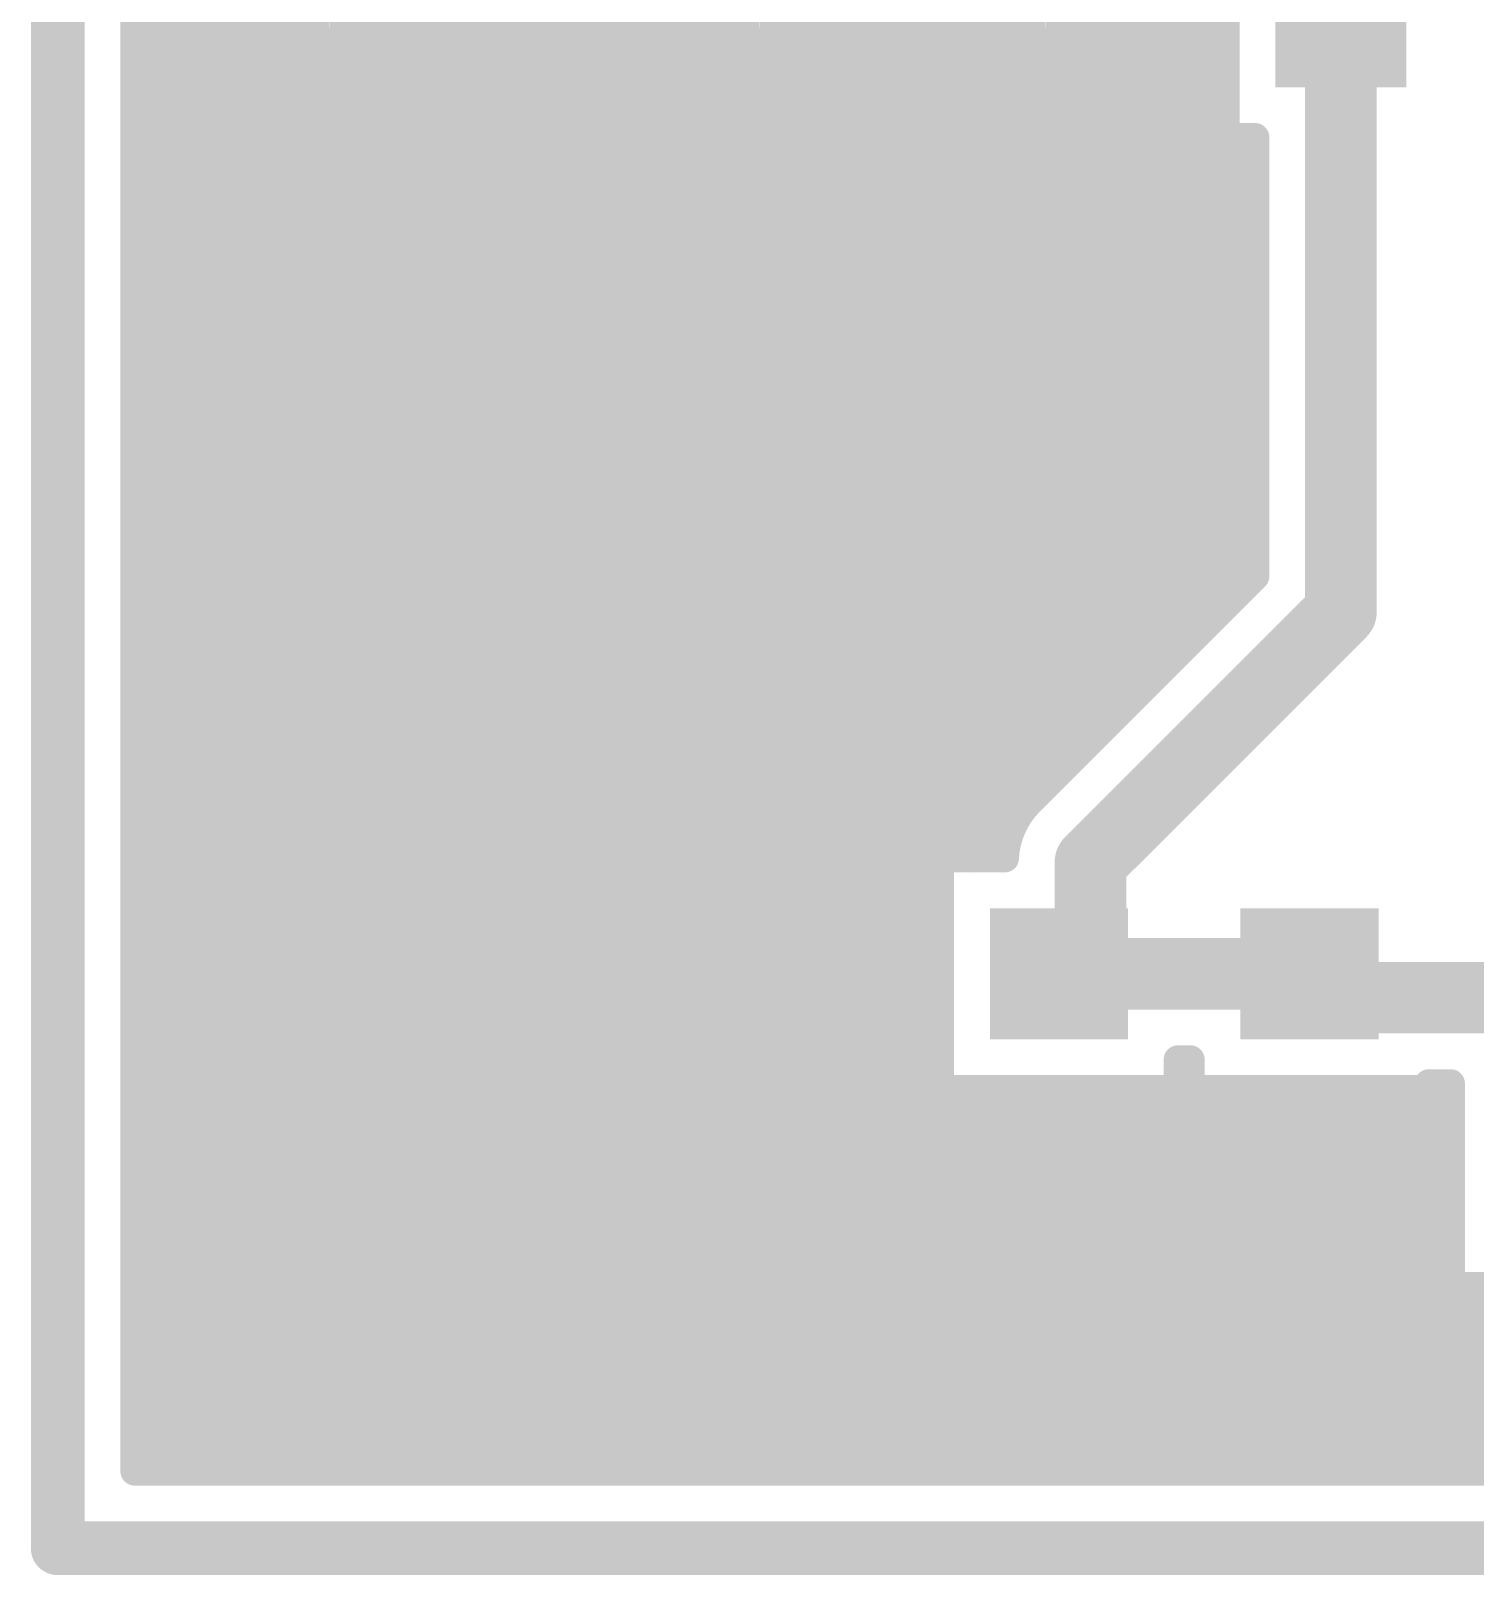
# Model space of a CAD drawing. Header units: inches. Extents: x 0 to 226, y 0 to 70.
# Drawn here: x 205.89 to 216.14, y -0.2 to 10.76 of the extents above; entities that cross this region are included whole.
import ezdxf

# ---------------------------------------------------------------- set-up
doc = ezdxf.new("R2010")
doc.units = ezdxf.units.IN
doc.layers.add('Keep-Out Layer', color=6, linetype='Continuous')
doc.layers.add('Top Layer', color=1, linetype='Continuous')

msp = doc.modelspace()

# ---------------------------------------------------------------- linework, layer by layer
at = {"layer": 'Keep-Out Layer'}
for points in [[(206.084, -0.008, 0.381, 0.381, 0), (206.084, 24.822, 0.381, 0.381, 0)], [(206.084, -0.008, 0.381, 0.381, 0), (225.524, -0.008, 0.381, 0.381, 0)]]:
    msp.add_lwpolyline(points, format="xyseb", dxfattribs=at)
msp.add_lwpolyline([(205.988, -0.008, 0.191, 0.191, 1), (206.179, -0.008, 0.191, 0.191, 1)], format="xyseb", close=True, dxfattribs=at)
msp.add_lwpolyline([(205.988, -0.008, 0.191, 0.191, 1), (206.179, -0.008, 0.191, 0.191, 1)], format="xyseb", close=True, dxfattribs=at)
at = {"layer": 'Top Layer'}
for points in [[(206.63, 0.538, 0.203, 0.203, 0), (206.63, 18.498, 0.203, 0.203, 0)], [(206.691, 0.538, 0.203, 0.203, 0), (206.691, 18.498, 0.203, 0.203, 0)], [(206.894, 0.538, 0.203, 0.203, 0), (206.894, 18.498, 0.203, 0.203, 0)], [(207.098, 0.538, 0.203, 0.203, 0), (207.098, 18.498, 0.203, 0.203, 0)], [(207.301, 0.538, 0.203, 0.203, 0), (207.301, 18.498, 0.203, 0.203, 0)], [(207.504, 0.538, 0.203, 0.203, 0), (207.504, 18.498, 0.203, 0.203, 0)], [(207.707, 0.538, 0.203, 0.203, 0), (207.707, 18.498, 0.203, 0.203, 0)], [(207.91, 0.538, 0.203, 0.203, 0), (207.91, 18.498, 0.203, 0.203, 0)], [(208.114, 0.538, 0.203, 0.203, 0), (208.114, 18.498, 0.203, 0.203, 0)], [(208.317, 0.538, 0.203, 0.203, 0), (208.317, 18.498, 0.203, 0.203, 0)], [(208.52, 0.538, 0.203, 0.203, 0), (208.52, 18.498, 0.203, 0.203, 0)], [(208.723, 0.538, 0.203, 0.203, 0), (208.723, 18.498, 0.203, 0.203, 0)], [(208.926, 0.538, 0.203, 0.203, 0), (208.926, 18.498, 0.203, 0.203, 0)], [(209.13, 0.538, 0.203, 0.203, 0), (209.13, 18.498, 0.203, 0.203, 0)], [(209.333, 0.538, 0.203, 0.203, 0), (209.333, 18.498, 0.203, 0.203, 0)], [(209.536, 0.538, 0.203, 0.203, 0), (209.536, 18.498, 0.203, 0.203, 0)], [(209.739, 0.538, 0.203, 0.203, 0), (209.739, 18.498, 0.203, 0.203, 0)], [(209.942, 0.538, 0.203, 0.203, 0), (209.942, 18.498, 0.203, 0.203, 0)], [(210.146, 0.538, 0.203, 0.203, 0), (210.146, 18.498, 0.203, 0.203, 0)], [(210.349, 0.538, 0.203, 0.203, 0), (210.349, 18.498, 0.203, 0.203, 0)], [(210.552, 0.538, 0.203, 0.203, 0), (210.552, 18.498, 0.203, 0.203, 0)], [(210.755, 0.538, 0.203, 0.203, 0), (210.755, 18.498, 0.203, 0.203, 0)], [(210.958, 0.538, 0.203, 0.203, 0), (210.958, 18.498, 0.203, 0.203, 0)], [(211.162, 0.538, 0.203, 0.203, 0), (211.162, 18.498, 0.203, 0.203, 0)], [(211.365, 0.538, 0.203, 0.203, 0), (211.365, 18.498, 0.203, 0.203, 0)], [(211.568, 0.538, 0.203, 0.203, 0), (211.568, 18.498, 0.203, 0.203, 0)], [(211.771, 0.538, 0.203, 0.203, 0), (211.771, 18.498, 0.203, 0.203, 0)], [(211.974, 0.538, 0.203, 0.203, 0), (211.974, 18.498, 0.203, 0.203, 0)], [(212.178, 0.538, 0.203, 0.203, 0), (212.178, 18.498, 0.203, 0.203, 0)], [(212.381, 4.89, 0.203, 0.203, 0), (212.381, 18.498, 0.203, 0.203, 0)], [(212.584, 4.89, 0.203, 0.203, 0), (212.584, 18.498, 0.203, 0.203, 0)], [(212.787, 4.89, 0.203, 0.203, 0), (212.787, 18.498, 0.203, 0.203, 0)], [(212.99, 5.303, 0.203, 0.203, 0), (212.99, 18.498, 0.203, 0.203, 0)], [(213.194, 5.506, 0.203, 0.203, 0), (213.194, 18.498, 0.203, 0.203, 0)], [(213.397, 5.709, 0.203, 0.203, 0), (213.397, 18.498, 0.203, 0.203, 0)], [(213.6, 5.912, 0.203, 0.203, 0), (213.6, 18.498, 0.203, 0.203, 0)], [(213.803, 6.115, 0.203, 0.203, 0), (213.803, 18.498, 0.203, 0.203, 0)], [(214.006, 6.319, 0.203, 0.203, 0), (214.006, 18.498, 0.203, 0.203, 0)], [(214.21, 6.522, 0.203, 0.203, 0), (214.21, 18.498, 0.203, 0.203, 0)], [(214.368, 10.006, 0.203, 0.203, 0), (214.368, 11.697, 0.203, 0.203, 0)], [(215.188, 8.931, 0.508, 0.508, 0), (215.188, 10.852, 0.508, 0.508, 0)], [(206.63, 10.682, 0.203, 0.203, 0), (214.368, 10.682, 0.203, 0.203, 0)], [(206.63, 10.479, 0.203, 0.203, 0), (214.368, 10.479, 0.203, 0.203, 0)], [(206.63, 10.276, 0.203, 0.203, 0), (214.368, 10.276, 0.203, 0.203, 0)], [(206.63, 10.073, 0.203, 0.203, 0), (214.368, 10.073, 0.203, 0.203, 0)], [(214.368, 10.006, 0.203, 0.203, 0), (214.579, 10.006, 0.203, 0.203, 0)], [(214.413, 6.725, 0.203, 0.203, 0), (214.413, 10.006, 0.203, 0.203, 0)], [(214.579, 8.931, 0.203, 0.203, 0), (214.579, 10.006, 0.203, 0.203, 0)], [(206.63, 9.87, 0.203, 0.203, 0), (214.579, 9.87, 0.203, 0.203, 0)], [(206.63, 9.666, 0.203, 0.203, 0), (214.579, 9.666, 0.203, 0.203, 0)], [(206.63, 9.463, 0.203, 0.203, 0), (214.579, 9.463, 0.203, 0.203, 0)], [(206.63, 9.26, 0.203, 0.203, 0), (214.579, 9.26, 0.203, 0.203, 0)], [(206.63, 9.057, 0.203, 0.203, 0), (214.579, 9.057, 0.203, 0.203, 0)], [(215.188, 6.638, 0.508, 0.508, 0), (215.188, 8.931, 0.508, 0.508, 0)], [(214.579, 6.891, 0.203, 0.203, 0), (214.579, 8.931, 0.203, 0.203, 0)], [(206.63, 8.854, 0.203, 0.203, 0), (214.579, 8.854, 0.203, 0.203, 0)], [(206.63, 8.65, 0.203, 0.203, 0), (214.579, 8.65, 0.203, 0.203, 0)], [(206.63, 8.447, 0.203, 0.203, 0), (214.579, 8.447, 0.203, 0.203, 0)], [(206.63, 8.244, 0.203, 0.203, 0), (214.579, 8.244, 0.203, 0.203, 0)], [(206.63, 8.041, 0.203, 0.203, 0), (214.579, 8.041, 0.203, 0.203, 0)], [(206.63, 7.838, 0.203, 0.203, 0), (214.579, 7.838, 0.203, 0.203, 0)], [(206.63, 7.634, 0.203, 0.203, 0), (214.579, 7.634, 0.203, 0.203, 0)], [(206.63, 7.431, 0.203, 0.203, 0), (214.579, 7.431, 0.203, 0.203, 0)], [(206.63, 7.228, 0.203, 0.203, 0), (214.579, 7.228, 0.203, 0.203, 0)], [(206.63, 7.025, 0.203, 0.203, 0), (214.579, 7.025, 0.203, 0.203, 0)], [(206.63, 6.822, 0.203, 0.203, 0), (214.51, 6.822, 0.203, 0.203, 0)], [(212.98, 5.292, 0.203, 0.203, 0), (214.579, 6.891, 0.203, 0.203, 0)], [(213.411, 4.861, 0.508, 0.508, 0), (215.188, 6.638, 0.508, 0.508, 0)], [(206.63, 6.618, 0.203, 0.203, 0), (214.306, 6.618, 0.203, 0.203, 0)], [(206.63, 6.415, 0.203, 0.203, 0), (214.103, 6.415, 0.203, 0.203, 0)], [(206.63, 6.212, 0.203, 0.203, 0), (213.9, 6.212, 0.203, 0.203, 0)], [(206.63, 6.009, 0.203, 0.203, 0), (213.697, 6.009, 0.203, 0.203, 0)], [(206.63, 5.806, 0.203, 0.203, 0), (213.494, 5.806, 0.203, 0.203, 0)], [(206.63, 5.602, 0.203, 0.203, 0), (213.29, 5.602, 0.203, 0.203, 0)], [(206.63, 5.399, 0.203, 0.203, 0), (213.087, 5.399, 0.203, 0.203, 0)], [(212.802, 4.89, 0.203, 0.203, -0.186704), (212.98, 5.292, 0.203, 0.203, 0)], [(212.802, 4.89, 0.203, 0.203, -0.186704), (212.98, 5.292, 0.203, 0.203, 0)], [(206.63, 5.196, 0.203, 0.203, 0), (212.902, 5.196, 0.203, 0.203, 0)], [(206.63, 4.993, 0.203, 0.203, 0), (212.816, 4.993, 0.203, 0.203, 0)], [(213.411, 4.28, 0.508, 0.508, 0), (213.411, 4.861, 0.508, 0.508, 0)], [(212.341, 4.89, 0.203, 0.203, 0), (212.802, 4.89, 0.203, 0.203, 0)], [(212.341, 3.249, 0.203, 0.203, 0), (212.341, 4.89, 0.203, 0.203, 0)], [(206.63, 4.79, 0.203, 0.203, 0), (212.341, 4.79, 0.203, 0.203, 0)], [(206.63, 4.586, 0.203, 0.203, 0), (212.341, 4.586, 0.203, 0.203, 0)], [(213.2, 4.069, 0.508, 0.508, 0), (213.411, 4.28, 0.508, 0.508, 0)], [(206.63, 4.383, 0.203, 0.203, 0), (212.341, 4.383, 0.203, 0.203, 0)], [(206.63, 4.18, 0.203, 0.203, 0), (212.341, 4.18, 0.203, 0.203, 0)], [(213.187, 4.069, 0.508, 0.508, 0), (214.965, 4.069, 0.508, 0.508, 0)], [(213.187, 4.069, 0.508, 0.508, 0), (213.2, 4.069, 0.508, 0.508, 0)], [(214.965, 4.069, 0.508, 0.508, 0), (215.134, 3.9, 0.508, 0.508, 0)], [(206.63, 3.977, 0.203, 0.203, 0), (212.341, 3.977, 0.203, 0.203, 0)], [(215.134, 3.9, 0.508, 0.508, 0), (216.628, 3.9, 0.508, 0.508, 0)], [(206.63, 3.774, 0.203, 0.203, 0), (212.341, 3.774, 0.203, 0.203, 0)], [(206.63, 3.57, 0.203, 0.203, 0), (212.341, 3.57, 0.203, 0.203, 0)], [(214.032, 3.46, 0.203, 0.203, 0), (214.119, 3.46, 0.203, 0.203, 0)], [(214.032, 3.249, 0.203, 0.203, 0), (214.032, 3.46, 0.203, 0.203, 0)], [(214.119, 3.249, 0.203, 0.203, 0), (214.119, 3.46, 0.203, 0.203, 0)], [(206.63, 3.367, 0.203, 0.203, 0), (212.341, 3.367, 0.203, 0.203, 0)], [(214.032, 3.367, 0.203, 0.203, 0), (214.119, 3.367, 0.203, 0.203, 0)], [(212.341, 3.249, 0.203, 0.203, 0), (214.032, 3.249, 0.203, 0.203, 0)], [(212.381, 0.538, 0.203, 0.203, 0), (212.381, 3.249, 0.203, 0.203, 0)], [(212.584, 0.538, 0.203, 0.203, 0), (212.584, 3.249, 0.203, 0.203, 0)], [(212.787, 0.538, 0.203, 0.203, 0), (212.787, 3.249, 0.203, 0.203, 0)], [(212.99, 0.538, 0.203, 0.203, 0), (212.99, 3.249, 0.203, 0.203, 0)], [(213.194, 0.538, 0.203, 0.203, 0), (213.194, 3.249, 0.203, 0.203, 0)], [(213.397, 0.538, 0.203, 0.203, 0), (213.397, 3.249, 0.203, 0.203, 0)], [(213.6, 0.538, 0.203, 0.203, 0), (213.6, 3.249, 0.203, 0.203, 0)], [(213.803, 0.538, 0.203, 0.203, 0), (213.803, 3.249, 0.203, 0.203, 0)], [(214.006, 0.538, 0.203, 0.203, 0), (214.006, 3.249, 0.203, 0.203, 0)], [(214.119, 3.249, 0.203, 0.203, 0), (215.81, 3.249, 0.203, 0.203, 0)], [(214.21, 0.538, 0.203, 0.203, 0), (214.21, 3.249, 0.203, 0.203, 0)], [(214.413, 0.538, 0.203, 0.203, 0), (214.413, 3.249, 0.203, 0.203, 0)], [(214.616, 0.538, 0.203, 0.203, 0), (214.616, 3.249, 0.203, 0.203, 0)], [(214.819, 0.538, 0.203, 0.203, 0), (214.819, 3.249, 0.203, 0.203, 0)], [(215.022, 0.538, 0.203, 0.203, 0), (215.022, 3.249, 0.203, 0.203, 0)], [(215.226, 0.538, 0.203, 0.203, 0), (215.226, 3.249, 0.203, 0.203, 0)], [(215.429, 0.538, 0.203, 0.203, 0), (215.429, 3.249, 0.203, 0.203, 0)], [(215.632, 0.538, 0.203, 0.203, 0), (215.632, 3.249, 0.203, 0.203, 0)], [(215.81, 3.29, 0.203, 0.203, 0), (215.966, 3.29, 0.203, 0.203, 0)], [(215.835, 0.538, 0.203, 0.203, 0), (215.835, 3.29, 0.203, 0.203, 0)], [(215.966, 1.851, 0.203, 0.203, 0), (215.966, 3.29, 0.203, 0.203, 0)], [(206.63, 3.164, 0.203, 0.203, 0), (215.966, 3.164, 0.203, 0.203, 0)], [(206.63, 2.961, 0.203, 0.203, 0), (215.966, 2.961, 0.203, 0.203, 0)], [(206.63, 2.758, 0.203, 0.203, 0), (215.966, 2.758, 0.203, 0.203, 0)], [(206.63, 2.554, 0.203, 0.203, 0), (215.966, 2.554, 0.203, 0.203, 0)], [(206.63, 2.351, 0.203, 0.203, 0), (215.966, 2.351, 0.203, 0.203, 0)], [(206.63, 2.148, 0.203, 0.203, 0), (215.966, 2.148, 0.203, 0.203, 0)], [(206.63, 1.945, 0.203, 0.203, 0), (215.966, 1.945, 0.203, 0.203, 0)], [(215.966, 1.851, 0.203, 0.203, 0), (217.677, 1.851, 0.203, 0.203, 0)], [(216.038, 0.538, 0.203, 0.203, 0), (216.038, 1.851, 0.203, 0.203, 0)], [(216.242, 0.538, 0.203, 0.203, 0), (216.242, 1.851, 0.203, 0.203, 0)], [(206.63, 1.742, 0.203, 0.203, 0), (224.978, 1.742, 0.203, 0.203, 0)], [(206.63, 1.538, 0.203, 0.203, 0), (224.978, 1.538, 0.203, 0.203, 0)], [(206.63, 1.335, 0.203, 0.203, 0), (224.978, 1.335, 0.203, 0.203, 0)], [(206.63, 1.132, 0.203, 0.203, 0), (224.978, 1.132, 0.203, 0.203, 0)], [(206.63, 0.929, 0.203, 0.203, 0), (224.978, 0.929, 0.203, 0.203, 0)], [(206.63, 0.726, 0.203, 0.203, 0), (224.978, 0.726, 0.203, 0.203, 0)], [(206.63, 0.538, 0.203, 0.203, 0), (224.978, 0.538, 0.203, 0.203, 0)]]:
    msp.add_lwpolyline(points, format="xyseb", dxfattribs=at)
for points in [[(215.061, 10.852, 0.254, 0.254, 1), (215.315, 10.852, 0.254, 0.254, 1)], [(209.795, 10.679, 0.305, 0.305, 1), (210.099, 10.679, 0.305, 0.305, 1)], [(208.195, 10.611, 0.305, 0.305, 1), (208.5, 10.611, 0.305, 0.305, 1)], [(206.579, 10.682, 0.102, 0.102, 1), (206.68, 10.682, 0.102, 0.102, 1)], [(214.317, 10.682, 0.102, 0.102, 1), (214.418, 10.682, 0.102, 0.102, 1)], [(206.579, 10.479, 0.102, 0.102, 1), (206.68, 10.479, 0.102, 0.102, 1)], [(214.317, 10.479, 0.102, 0.102, 1), (214.418, 10.479, 0.102, 0.102, 1)], [(206.579, 10.276, 0.102, 0.102, 1), (206.68, 10.276, 0.102, 0.102, 1)], [(214.317, 10.276, 0.102, 0.102, 1), (214.418, 10.276, 0.102, 0.102, 1)], [(211.919, 9.853, 0.356, 0.356, 1), (212.275, 9.853, 0.356, 0.356, 1)], [(206.579, 10.073, 0.102, 0.102, 1), (206.68, 10.073, 0.102, 0.102, 1)], [(213.528, 9.747, 0.356, 0.356, 1), (213.883, 9.747, 0.356, 0.356, 1)], [(214.317, 10.073, 0.102, 0.102, 1), (214.418, 10.073, 0.102, 0.102, 1)], [(214.317, 10.006, 0.102, 0.102, 1), (214.418, 10.006, 0.102, 0.102, 1)], [(214.317, 10.006, 0.102, 0.102, 1), (214.418, 10.006, 0.102, 0.102, 1)], [(214.362, 10.006, 0.102, 0.102, 1), (214.464, 10.006, 0.102, 0.102, 1)], [(214.528, 10.006, 0.102, 0.102, 1), (214.629, 10.006, 0.102, 0.102, 1)], [(214.528, 10.006, 0.102, 0.102, 1), (214.629, 10.006, 0.102, 0.102, 1)], [(206.579, 9.87, 0.102, 0.102, 1), (206.68, 9.87, 0.102, 0.102, 1)], [(214.528, 9.87, 0.102, 0.102, 1), (214.629, 9.87, 0.102, 0.102, 1)], [(206.579, 9.666, 0.102, 0.102, 1), (206.68, 9.666, 0.102, 0.102, 1)], [(214.528, 9.666, 0.102, 0.102, 1), (214.629, 9.666, 0.102, 0.102, 1)], [(211.32, 9.341, 0.356, 0.356, 1), (211.676, 9.341, 0.356, 0.356, 1)], [(206.579, 9.463, 0.102, 0.102, 1), (206.68, 9.463, 0.102, 0.102, 1)], [(214.528, 9.463, 0.102, 0.102, 1), (214.629, 9.463, 0.102, 0.102, 1)], [(206.579, 9.26, 0.102, 0.102, 1), (206.68, 9.26, 0.102, 0.102, 1)], [(208.502, 9.102, 0.305, 0.305, 1), (208.806, 9.102, 0.305, 0.305, 1)], [(214.528, 9.26, 0.102, 0.102, 1), (214.629, 9.26, 0.102, 0.102, 1)], [(207.105, 8.95, 0.305, 0.305, 1), (207.41, 8.95, 0.305, 0.305, 1)], [(209.898, 8.929, 0.305, 0.305, 1), (210.203, 8.929, 0.305, 0.305, 1)], [(206.579, 9.057, 0.102, 0.102, 1), (206.68, 9.057, 0.102, 0.102, 1)], [(214.528, 9.057, 0.102, 0.102, 1), (214.629, 9.057, 0.102, 0.102, 1)], [(215.061, 8.931, 0.254, 0.254, 1), (215.315, 8.931, 0.254, 0.254, 1)], [(215.061, 8.931, 0.254, 0.254, 1), (215.315, 8.931, 0.254, 0.254, 1)], [(214.528, 8.931, 0.102, 0.102, 1), (214.629, 8.931, 0.102, 0.102, 1)], [(214.528, 8.931, 0.102, 0.102, 1), (214.629, 8.931, 0.102, 0.102, 1)], [(206.579, 8.854, 0.102, 0.102, 1), (206.68, 8.854, 0.102, 0.102, 1)], [(214.528, 8.854, 0.102, 0.102, 1), (214.629, 8.854, 0.102, 0.102, 1)], [(206.579, 8.65, 0.102, 0.102, 1), (206.68, 8.65, 0.102, 0.102, 1)], [(214.528, 8.65, 0.102, 0.102, 1), (214.629, 8.65, 0.102, 0.102, 1)], [(206.579, 8.447, 0.102, 0.102, 1), (206.68, 8.447, 0.102, 0.102, 1)], [(214.528, 8.447, 0.102, 0.102, 1), (214.629, 8.447, 0.102, 0.102, 1)], [(206.579, 8.244, 0.102, 0.102, 1), (206.68, 8.244, 0.102, 0.102, 1)], [(214.528, 8.244, 0.102, 0.102, 1), (214.629, 8.244, 0.102, 0.102, 1)], [(206.579, 8.041, 0.102, 0.102, 1), (206.68, 8.041, 0.102, 0.102, 1)], [(214.528, 8.041, 0.102, 0.102, 1), (214.629, 8.041, 0.102, 0.102, 1)], [(213.281, 7.777, 0.305, 0.305, 1), (213.586, 7.777, 0.305, 0.305, 1)], [(206.579, 7.838, 0.102, 0.102, 1), (206.68, 7.838, 0.102, 0.102, 1)], [(209.2, 7.594, 0.305, 0.305, 1), (209.505, 7.594, 0.305, 0.305, 1)], [(211.807, 7.692, 0.305, 0.305, 1), (212.112, 7.692, 0.305, 0.305, 1)], [(214.528, 7.838, 0.102, 0.102, 1), (214.629, 7.838, 0.102, 0.102, 1)], [(206.579, 7.634, 0.102, 0.102, 1), (206.68, 7.634, 0.102, 0.102, 1)], [(214.528, 7.634, 0.102, 0.102, 1), (214.629, 7.634, 0.102, 0.102, 1)], [(206.579, 7.431, 0.102, 0.102, 1), (206.68, 7.431, 0.102, 0.102, 1)], [(210.596, 7.181, 0.305, 0.305, 1), (210.901, 7.181, 0.305, 0.305, 1)], [(214.528, 7.431, 0.102, 0.102, 1), (214.629, 7.431, 0.102, 0.102, 1)], [(206.579, 7.228, 0.102, 0.102, 1), (206.68, 7.228, 0.102, 0.102, 1)], [(207.803, 6.946, 0.305, 0.305, 1), (208.108, 6.946, 0.305, 0.305, 1)], [(214.528, 7.228, 0.102, 0.102, 1), (214.629, 7.228, 0.102, 0.102, 1)], [(206.579, 7.025, 0.102, 0.102, 1), (206.68, 7.025, 0.102, 0.102, 1)], [(214.528, 7.025, 0.102, 0.102, 1), (214.629, 7.025, 0.102, 0.102, 1)], [(213.108, 6.74, 0.305, 0.305, 1), (213.413, 6.74, 0.305, 0.305, 1)], [(206.579, 6.822, 0.102, 0.102, 1), (206.68, 6.822, 0.102, 0.102, 1)], [(214.459, 6.822, 0.102, 0.102, 1), (214.56, 6.822, 0.102, 0.102, 1)], [(214.528, 6.891, 0.102, 0.102, 1), (214.629, 6.891, 0.102, 0.102, 1)], [(214.528, 6.891, 0.102, 0.102, 1), (214.629, 6.891, 0.102, 0.102, 1)], [(214.362, 6.725, 0.102, 0.102, 1), (214.464, 6.725, 0.102, 0.102, 1)], [(215.061, 6.638, 0.254, 0.254, 1), (215.315, 6.638, 0.254, 0.254, 1)], [(215.061, 6.638, 0.254, 0.254, 1), (215.315, 6.638, 0.254, 0.254, 1)], [(206.579, 6.618, 0.102, 0.102, 1), (206.68, 6.618, 0.102, 0.102, 1)], [(207.105, 6.435, 0.305, 0.305, 1), (207.41, 6.435, 0.305, 0.305, 1)], [(214.256, 6.618, 0.102, 0.102, 1), (214.357, 6.618, 0.102, 0.102, 1)], [(214.159, 6.522, 0.102, 0.102, 1), (214.26, 6.522, 0.102, 0.102, 1)], [(206.579, 6.415, 0.102, 0.102, 1), (206.68, 6.415, 0.102, 0.102, 1)], [(214.052, 6.415, 0.102, 0.102, 1), (214.154, 6.415, 0.102, 0.102, 1)], [(213.956, 6.319, 0.102, 0.102, 1), (214.057, 6.319, 0.102, 0.102, 1)], [(206.579, 6.212, 0.102, 0.102, 1), (206.68, 6.212, 0.102, 0.102, 1)], [(209.323, 5.952, 0.305, 0.305, 1), (209.627, 5.952, 0.305, 0.305, 1)], [(213.849, 6.212, 0.102, 0.102, 1), (213.951, 6.212, 0.102, 0.102, 1)], [(213.752, 6.115, 0.102, 0.102, 1), (213.854, 6.115, 0.102, 0.102, 1)], [(206.579, 6.009, 0.102, 0.102, 1), (206.68, 6.009, 0.102, 0.102, 1)], [(213.646, 6.009, 0.102, 0.102, 1), (213.748, 6.009, 0.102, 0.102, 1)], [(213.549, 5.912, 0.102, 0.102, 1), (213.651, 5.912, 0.102, 0.102, 1)], [(206.579, 5.806, 0.102, 0.102, 1), (206.68, 5.806, 0.102, 0.102, 1)], [(211.84, 5.586, 0.305, 0.305, 1), (212.145, 5.586, 0.305, 0.305, 1)], [(213.346, 5.709, 0.102, 0.102, 1), (213.448, 5.709, 0.102, 0.102, 1)], [(213.443, 5.806, 0.102, 0.102, 1), (213.544, 5.806, 0.102, 0.102, 1)], [(206.579, 5.602, 0.102, 0.102, 1), (206.68, 5.602, 0.102, 0.102, 1)], [(213.24, 5.602, 0.102, 0.102, 1), (213.341, 5.602, 0.102, 0.102, 1)], [(213.143, 5.506, 0.102, 0.102, 1), (213.244, 5.506, 0.102, 0.102, 1)], [(206.579, 5.399, 0.102, 0.102, 1), (206.68, 5.399, 0.102, 0.102, 1)], [(213.036, 5.399, 0.102, 0.102, 1), (213.138, 5.399, 0.102, 0.102, 1)], [(212.929, 5.292, 0.102, 0.102, 1), (213.031, 5.292, 0.102, 0.102, 1)], [(212.929, 5.292, 0.102, 0.102, 1), (213.031, 5.292, 0.102, 0.102, 1)], [(212.929, 5.292, 0.102, 0.102, 1), (213.031, 5.292, 0.102, 0.102, 1)], [(212.94, 5.303, 0.102, 0.102, 1), (213.041, 5.303, 0.102, 0.102, 1)], [(206.579, 5.196, 0.102, 0.102, 1), (206.68, 5.196, 0.102, 0.102, 1)], [(212.851, 5.196, 0.102, 0.102, 1), (212.953, 5.196, 0.102, 0.102, 1)], [(206.579, 4.993, 0.102, 0.102, 1), (206.68, 4.993, 0.102, 0.102, 1)], [(209.628, 4.782, 0.305, 0.305, 1), (209.933, 4.782, 0.305, 0.305, 1)], [(212.765, 4.993, 0.102, 0.102, 1), (212.867, 4.993, 0.102, 0.102, 1)], [(213.284, 4.861, 0.254, 0.254, 1), (213.538, 4.861, 0.254, 0.254, 1)], [(213.284, 4.861, 0.254, 0.254, 1), (213.538, 4.861, 0.254, 0.254, 1)], [(212.29, 4.89, 0.102, 0.102, 1), (212.392, 4.89, 0.102, 0.102, 1)], [(212.29, 4.89, 0.102, 0.102, 1), (212.392, 4.89, 0.102, 0.102, 1)], [(212.33, 4.89, 0.102, 0.102, 1), (212.432, 4.89, 0.102, 0.102, 1)], [(212.533, 4.89, 0.102, 0.102, 1), (212.635, 4.89, 0.102, 0.102, 1)], [(212.736, 4.89, 0.102, 0.102, 1), (212.838, 4.89, 0.102, 0.102, 1)], [(212.752, 4.89, 0.102, 0.102, 1), (212.853, 4.89, 0.102, 0.102, 1)], [(212.752, 4.89, 0.102, 0.102, 1), (212.853, 4.89, 0.102, 0.102, 1)], [(212.752, 4.89, 0.102, 0.102, 1), (212.853, 4.89, 0.102, 0.102, 1)], [(206.579, 4.79, 0.102, 0.102, 1), (206.68, 4.79, 0.102, 0.102, 1)], [(212.29, 4.79, 0.102, 0.102, 1), (212.392, 4.79, 0.102, 0.102, 1)], [(206.579, 4.586, 0.102, 0.102, 1), (206.68, 4.586, 0.102, 0.102, 1)], [(207.822, 4.402, 0.305, 0.305, 1), (208.127, 4.402, 0.305, 0.305, 1)], [(212.29, 4.586, 0.102, 0.102, 1), (212.392, 4.586, 0.102, 0.102, 1)], [(213.284, 4.28, 0.254, 0.254, 1), (213.538, 4.28, 0.254, 0.254, 1)], [(213.284, 4.28, 0.254, 0.254, 1), (213.538, 4.28, 0.254, 0.254, 1)], [(206.579, 4.383, 0.102, 0.102, 1), (206.68, 4.383, 0.102, 0.102, 1)], [(211.153, 4.092, 0.356, 0.356, 1), (211.509, 4.092, 0.356, 0.356, 1)], [(212.29, 4.383, 0.102, 0.102, 1), (212.392, 4.383, 0.102, 0.102, 1)], [(206.579, 4.18, 0.102, 0.102, 1), (206.68, 4.18, 0.102, 0.102, 1)], [(212.29, 4.18, 0.102, 0.102, 1), (212.392, 4.18, 0.102, 0.102, 1)], [(213.06, 4.069, 0.254, 0.254, 1), (213.314, 4.069, 0.254, 0.254, 1)], [(213.06, 4.069, 0.254, 0.254, 1), (213.314, 4.069, 0.254, 0.254, 1)], [(213.073, 4.069, 0.254, 0.254, 1), (213.327, 4.069, 0.254, 0.254, 1)], [(213.073, 4.069, 0.254, 0.254, 1), (213.327, 4.069, 0.254, 0.254, 1)], [(214.838, 4.069, 0.254, 0.254, 1), (215.092, 4.069, 0.254, 0.254, 1)], [(214.838, 4.069, 0.254, 0.254, 1), (215.092, 4.069, 0.254, 0.254, 1)], [(206.579, 3.977, 0.102, 0.102, 1), (206.68, 3.977, 0.102, 0.102, 1)], [(212.29, 3.977, 0.102, 0.102, 1), (212.392, 3.977, 0.102, 0.102, 1)], [(215.007, 3.9, 0.254, 0.254, 1), (215.261, 3.9, 0.254, 0.254, 1)], [(215.007, 3.9, 0.254, 0.254, 1), (215.261, 3.9, 0.254, 0.254, 1)], [(206.579, 3.774, 0.102, 0.102, 1), (206.68, 3.774, 0.102, 0.102, 1)], [(208.977, 3.588, 0.305, 0.305, 1), (209.281, 3.588, 0.305, 0.305, 1)], [(212.29, 3.774, 0.102, 0.102, 1), (212.392, 3.774, 0.102, 0.102, 1)], [(206.579, 3.57, 0.102, 0.102, 1), (206.68, 3.57, 0.102, 0.102, 1)], [(212.29, 3.57, 0.102, 0.102, 1), (212.392, 3.57, 0.102, 0.102, 1)], [(213.981, 3.46, 0.102, 0.102, 1), (214.083, 3.46, 0.102, 0.102, 1)], [(213.981, 3.46, 0.102, 0.102, 1), (214.083, 3.46, 0.102, 0.102, 1)], [(214.068, 3.46, 0.102, 0.102, 1), (214.17, 3.46, 0.102, 0.102, 1)], [(214.068, 3.46, 0.102, 0.102, 1), (214.17, 3.46, 0.102, 0.102, 1)], [(206.579, 3.367, 0.102, 0.102, 1), (206.68, 3.367, 0.102, 0.102, 1)], [(212.29, 3.367, 0.102, 0.102, 1), (212.392, 3.367, 0.102, 0.102, 1)], [(213.981, 3.367, 0.102, 0.102, 1), (214.083, 3.367, 0.102, 0.102, 1)], [(214.068, 3.367, 0.102, 0.102, 1), (214.17, 3.367, 0.102, 0.102, 1)], [(212.29, 3.249, 0.102, 0.102, 1), (212.392, 3.249, 0.102, 0.102, 1)], [(212.29, 3.249, 0.102, 0.102, 1), (212.392, 3.249, 0.102, 0.102, 1)], [(212.33, 3.249, 0.102, 0.102, 1), (212.432, 3.249, 0.102, 0.102, 1)], [(212.533, 3.249, 0.102, 0.102, 1), (212.635, 3.249, 0.102, 0.102, 1)], [(212.736, 3.249, 0.102, 0.102, 1), (212.838, 3.249, 0.102, 0.102, 1)], [(212.94, 3.249, 0.102, 0.102, 1), (213.041, 3.249, 0.102, 0.102, 1)], [(213.143, 3.249, 0.102, 0.102, 1), (213.244, 3.249, 0.102, 0.102, 1)], [(213.346, 3.249, 0.102, 0.102, 1), (213.448, 3.249, 0.102, 0.102, 1)], [(213.549, 3.249, 0.102, 0.102, 1), (213.651, 3.249, 0.102, 0.102, 1)], [(213.752, 3.249, 0.102, 0.102, 1), (213.854, 3.249, 0.102, 0.102, 1)], [(213.956, 3.249, 0.102, 0.102, 1), (214.057, 3.249, 0.102, 0.102, 1)], [(213.981, 3.249, 0.102, 0.102, 1), (214.083, 3.249, 0.102, 0.102, 1)], [(213.981, 3.249, 0.102, 0.102, 1), (214.083, 3.249, 0.102, 0.102, 1)], [(214.068, 3.249, 0.102, 0.102, 1), (214.17, 3.249, 0.102, 0.102, 1)], [(214.068, 3.249, 0.102, 0.102, 1), (214.17, 3.249, 0.102, 0.102, 1)], [(214.159, 3.249, 0.102, 0.102, 1), (214.26, 3.249, 0.102, 0.102, 1)], [(214.362, 3.249, 0.102, 0.102, 1), (214.464, 3.249, 0.102, 0.102, 1)], [(214.565, 3.249, 0.102, 0.102, 1), (214.667, 3.249, 0.102, 0.102, 1)], [(214.768, 3.249, 0.102, 0.102, 1), (214.87, 3.249, 0.102, 0.102, 1)], [(214.972, 3.249, 0.102, 0.102, 1), (215.073, 3.249, 0.102, 0.102, 1)], [(215.175, 3.249, 0.102, 0.102, 1), (215.276, 3.249, 0.102, 0.102, 1)], [(215.378, 3.249, 0.102, 0.102, 1), (215.48, 3.249, 0.102, 0.102, 1)], [(215.581, 3.249, 0.102, 0.102, 1), (215.683, 3.249, 0.102, 0.102, 1)], [(215.76, 3.29, 0.102, 0.102, 1), (215.861, 3.29, 0.102, 0.102, 1)], [(215.76, 3.249, 0.102, 0.102, 1), (215.861, 3.249, 0.102, 0.102, 1)], [(215.784, 3.29, 0.102, 0.102, 1), (215.886, 3.29, 0.102, 0.102, 1)], [(215.915, 3.29, 0.102, 0.102, 1), (216.017, 3.29, 0.102, 0.102, 1)], [(215.915, 3.29, 0.102, 0.102, 1), (216.017, 3.29, 0.102, 0.102, 1)], [(206.579, 3.164, 0.102, 0.102, 1), (206.68, 3.164, 0.102, 0.102, 1)], [(215.915, 3.164, 0.102, 0.102, 1), (216.017, 3.164, 0.102, 0.102, 1)], [(206.579, 2.961, 0.102, 0.102, 1), (206.68, 2.961, 0.102, 0.102, 1)], [(207.429, 2.717, 0.305, 0.305, 1), (207.734, 2.717, 0.305, 0.305, 1)], [(215.915, 2.961, 0.102, 0.102, 1), (216.017, 2.961, 0.102, 0.102, 1)], [(206.579, 2.758, 0.102, 0.102, 1), (206.68, 2.758, 0.102, 0.102, 1)], [(215.915, 2.758, 0.102, 0.102, 1), (216.017, 2.758, 0.102, 0.102, 1)], [(206.579, 2.554, 0.102, 0.102, 1), (206.68, 2.554, 0.102, 0.102, 1)], [(213.975, 2.307, 0.356, 0.356, 1), (214.331, 2.307, 0.356, 0.356, 1)], [(215.915, 2.554, 0.102, 0.102, 1), (216.017, 2.554, 0.102, 0.102, 1)], [(206.579, 2.351, 0.102, 0.102, 1), (206.68, 2.351, 0.102, 0.102, 1)], [(215.915, 2.351, 0.102, 0.102, 1), (216.017, 2.351, 0.102, 0.102, 1)], [(206.579, 2.148, 0.102, 0.102, 1), (206.68, 2.148, 0.102, 0.102, 1)], [(211.042, 1.931, 0.305, 0.305, 1), (211.346, 1.931, 0.305, 0.305, 1)], [(215.915, 2.148, 0.102, 0.102, 1), (216.017, 2.148, 0.102, 0.102, 1)], [(208.568, 1.833, 0.305, 0.305, 1), (208.873, 1.833, 0.305, 0.305, 1)], [(206.579, 1.945, 0.102, 0.102, 1), (206.68, 1.945, 0.102, 0.102, 1)], [(215.915, 1.945, 0.102, 0.102, 1), (216.017, 1.945, 0.102, 0.102, 1)], [(215.915, 1.851, 0.102, 0.102, 1), (216.017, 1.851, 0.102, 0.102, 1)], [(215.915, 1.851, 0.102, 0.102, 1), (216.017, 1.851, 0.102, 0.102, 1)], [(215.988, 1.851, 0.102, 0.102, 1), (216.089, 1.851, 0.102, 0.102, 1)], [(216.191, 1.851, 0.102, 0.102, 1), (216.292, 1.851, 0.102, 0.102, 1)], [(206.579, 1.742, 0.102, 0.102, 1), (206.68, 1.742, 0.102, 0.102, 1)], [(206.579, 1.538, 0.102, 0.102, 1), (206.68, 1.538, 0.102, 0.102, 1)], [(206.579, 1.335, 0.102, 0.102, 1), (206.68, 1.335, 0.102, 0.102, 1)], [(206.938, 1.185, 0.305, 0.305, 1), (207.243, 1.185, 0.305, 0.305, 1)], [(206.579, 1.132, 0.102, 0.102, 1), (206.68, 1.132, 0.102, 0.102, 1)], [(206.579, 0.929, 0.102, 0.102, 1), (206.68, 0.929, 0.102, 0.102, 1)], [(206.579, 0.726, 0.102, 0.102, 1), (206.68, 0.726, 0.102, 0.102, 1)], [(206.579, 0.538, 0.102, 0.102, 1), (206.68, 0.538, 0.102, 0.102, 1)], [(206.579, 0.538, 0.102, 0.102, 1), (206.68, 0.538, 0.102, 0.102, 1)], [(206.64, 0.538, 0.102, 0.102, 1), (206.742, 0.538, 0.102, 0.102, 1)], [(206.844, 0.538, 0.102, 0.102, 1), (206.945, 0.538, 0.102, 0.102, 1)], [(207.047, 0.538, 0.102, 0.102, 1), (207.148, 0.538, 0.102, 0.102, 1)], [(207.25, 0.538, 0.102, 0.102, 1), (207.352, 0.538, 0.102, 0.102, 1)], [(207.453, 0.538, 0.102, 0.102, 1), (207.555, 0.538, 0.102, 0.102, 1)], [(207.656, 0.538, 0.102, 0.102, 1), (207.758, 0.538, 0.102, 0.102, 1)], [(207.86, 0.538, 0.102, 0.102, 1), (207.961, 0.538, 0.102, 0.102, 1)], [(208.063, 0.538, 0.102, 0.102, 1), (208.164, 0.538, 0.102, 0.102, 1)], [(208.266, 0.538, 0.102, 0.102, 1), (208.368, 0.538, 0.102, 0.102, 1)], [(208.469, 0.538, 0.102, 0.102, 1), (208.571, 0.538, 0.102, 0.102, 1)], [(208.672, 0.538, 0.102, 0.102, 1), (208.774, 0.538, 0.102, 0.102, 1)], [(208.876, 0.538, 0.102, 0.102, 1), (208.977, 0.538, 0.102, 0.102, 1)], [(209.079, 0.538, 0.102, 0.102, 1), (209.18, 0.538, 0.102, 0.102, 1)], [(209.282, 0.538, 0.102, 0.102, 1), (209.384, 0.538, 0.102, 0.102, 1)], [(209.485, 0.538, 0.102, 0.102, 1), (209.587, 0.538, 0.102, 0.102, 1)], [(209.688, 0.538, 0.102, 0.102, 1), (209.79, 0.538, 0.102, 0.102, 1)], [(209.892, 0.538, 0.102, 0.102, 1), (209.993, 0.538, 0.102, 0.102, 1)], [(210.095, 0.538, 0.102, 0.102, 1), (210.196, 0.538, 0.102, 0.102, 1)], [(210.298, 0.538, 0.102, 0.102, 1), (210.4, 0.538, 0.102, 0.102, 1)], [(210.501, 0.538, 0.102, 0.102, 1), (210.603, 0.538, 0.102, 0.102, 1)], [(210.704, 0.538, 0.102, 0.102, 1), (210.806, 0.538, 0.102, 0.102, 1)], [(210.908, 0.538, 0.102, 0.102, 1), (211.009, 0.538, 0.102, 0.102, 1)], [(211.111, 0.538, 0.102, 0.102, 1), (211.212, 0.538, 0.102, 0.102, 1)], [(211.314, 0.538, 0.102, 0.102, 1), (211.416, 0.538, 0.102, 0.102, 1)], [(211.517, 0.538, 0.102, 0.102, 1), (211.619, 0.538, 0.102, 0.102, 1)], [(211.72, 0.538, 0.102, 0.102, 1), (211.822, 0.538, 0.102, 0.102, 1)], [(211.924, 0.538, 0.102, 0.102, 1), (212.025, 0.538, 0.102, 0.102, 1)], [(212.127, 0.538, 0.102, 0.102, 1), (212.228, 0.538, 0.102, 0.102, 1)], [(212.33, 0.538, 0.102, 0.102, 1), (212.432, 0.538, 0.102, 0.102, 1)], [(212.533, 0.538, 0.102, 0.102, 1), (212.635, 0.538, 0.102, 0.102, 1)], [(212.736, 0.538, 0.102, 0.102, 1), (212.838, 0.538, 0.102, 0.102, 1)], [(212.94, 0.538, 0.102, 0.102, 1), (213.041, 0.538, 0.102, 0.102, 1)], [(213.143, 0.538, 0.102, 0.102, 1), (213.244, 0.538, 0.102, 0.102, 1)], [(213.346, 0.538, 0.102, 0.102, 1), (213.448, 0.538, 0.102, 0.102, 1)], [(213.549, 0.538, 0.102, 0.102, 1), (213.651, 0.538, 0.102, 0.102, 1)], [(213.752, 0.538, 0.102, 0.102, 1), (213.854, 0.538, 0.102, 0.102, 1)], [(213.956, 0.538, 0.102, 0.102, 1), (214.057, 0.538, 0.102, 0.102, 1)], [(214.159, 0.538, 0.102, 0.102, 1), (214.26, 0.538, 0.102, 0.102, 1)], [(214.362, 0.538, 0.102, 0.102, 1), (214.464, 0.538, 0.102, 0.102, 1)], [(214.565, 0.538, 0.102, 0.102, 1), (214.667, 0.538, 0.102, 0.102, 1)], [(214.768, 0.538, 0.102, 0.102, 1), (214.87, 0.538, 0.102, 0.102, 1)], [(214.972, 0.538, 0.102, 0.102, 1), (215.073, 0.538, 0.102, 0.102, 1)], [(215.175, 0.538, 0.102, 0.102, 1), (215.276, 0.538, 0.102, 0.102, 1)], [(215.378, 0.538, 0.102, 0.102, 1), (215.48, 0.538, 0.102, 0.102, 1)], [(215.581, 0.538, 0.102, 0.102, 1), (215.683, 0.538, 0.102, 0.102, 1)], [(215.784, 0.538, 0.102, 0.102, 1), (215.886, 0.538, 0.102, 0.102, 1)], [(215.988, 0.538, 0.102, 0.102, 1), (216.089, 0.538, 0.102, 0.102, 1)], [(216.191, 0.538, 0.102, 0.102, 1), (216.292, 0.538, 0.102, 0.102, 1)]]:
    msp.add_lwpolyline(points, format="xyseb", close=True, dxfattribs=at)
for points in [[(214.113, 11.342), (213.183, 11.342), (214.113, 10.362), (213.183, 10.362)], [(215.653, 11.342), (214.723, 11.342), (215.653, 10.362), (214.723, 10.362)], [(213.677, 3.604), (213.677, 4.534), (212.697, 3.604), (212.697, 4.534)], [(215.455, 3.604), (215.455, 4.534), (214.475, 3.604), (214.475, 4.534)], [(213.677, 2.064), (213.677, 2.994), (212.697, 2.064), (212.697, 2.994)], [(215.455, 2.064), (215.455, 2.994), (214.475, 2.064), (214.475, 2.994)]]:
    msp.add_solid(points, dxfattribs=at)

doc.saveas('drawing.dxf')
